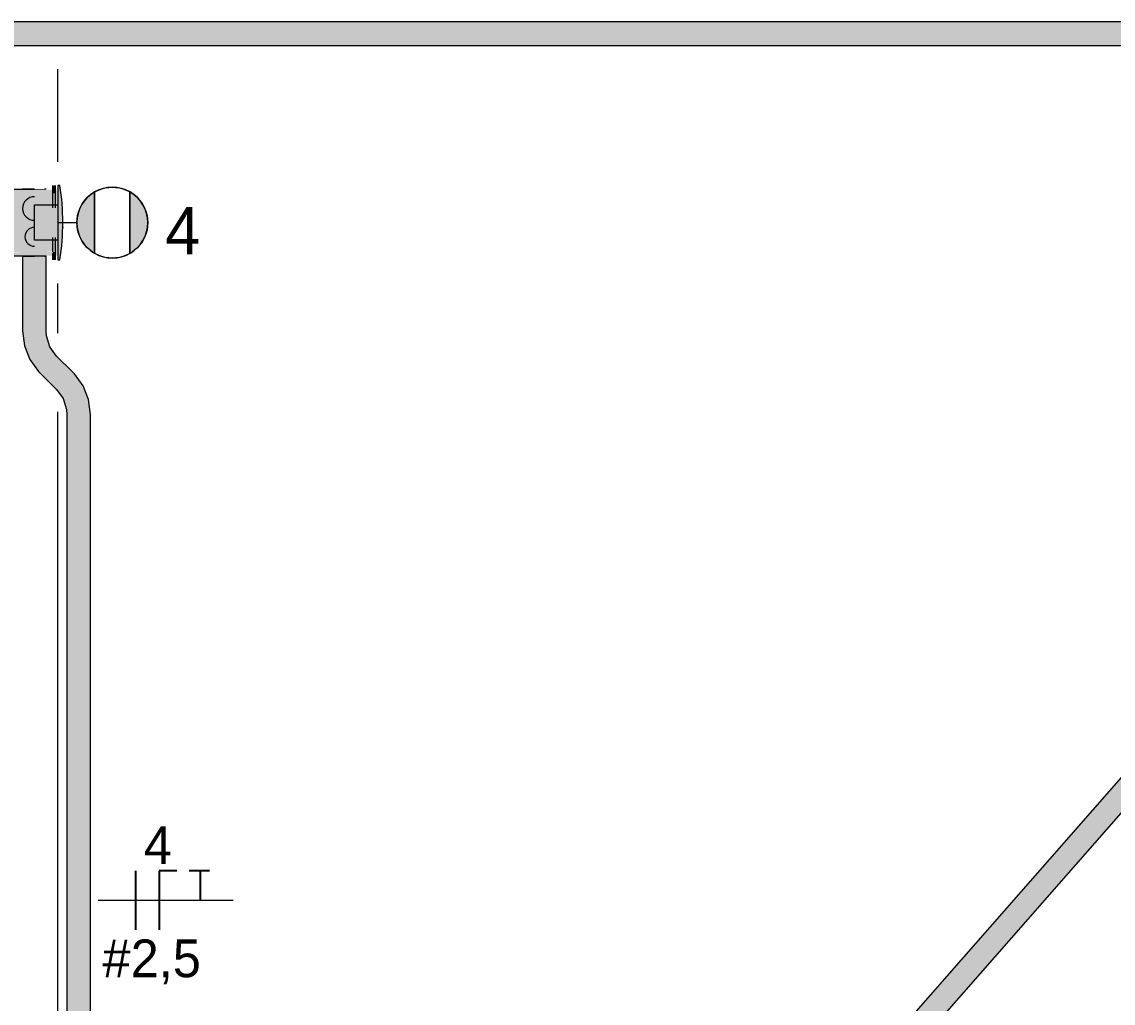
# Model space of a CAD drawing. Header units: metres. Extents: x 42.2 to 73.1, y -1.3 to 59.8.
# Drawn here: x 45.748 to 46.903, y 52.995 to 54.034 of the extents above; entities that cross this region are included whole.
import ezdxf

# ---------------------------------------------------------------- set-up
doc = ezdxf.new("R2010")
doc.units = ezdxf.units.M
doc.linetypes.add('Hidden 1_5', pattern=[0.0022, 0.0015, -0.0007])
for name, color, linetype, lineweight in [('A-ANNO-NOTE', 7, 'Continuous', 18), ('A-GENM', 7, 'Continuous', 18), ('ARQ-PAR', 7, 'Continuous', 18), ('Dispositivos elétricos', 7, 'Continuous', 70), ('E-POWR-CNDT', 7, 'Continuous', 35), ('Identificadores de dispositivos elétricos', 7, 'Continuous', 9)]:
    doc.layers.add(name, color=color, linetype=linetype, lineweight=lineweight)
for name, color, linetype, lineweight, true_color in [('BASE ELETRICO__dwg', 7, 'Continuous', 18, 0x767676), ('Fase', 1, 'Continuous', 25, 0xff0000), ('Neutro', 5, 'Continuous', 25, 0x0000ff), ('Terra', 3, 'Continuous', 25, 0x00ff00)]:
    doc.layers.add(name, color=color, linetype=linetype, lineweight=lineweight, true_color=true_color)
doc.styles.add('Century Gothic', font='GOTHIC.TTF', dxfattribs={"height": 0.05})
doc.styles.add('Century Gothic_1', font='GOTHIC.TTF', dxfattribs={"height": 0.04})

# ---------------------------------------------------------------- blocks, each defined once
blk = doc.blocks.new('BASE ELETRICO__dwg-8227098-PLANTA BAIXA - TÉRREO')
at = {"layer": 'ARQ-PAR', "color": 252, "true_color": 0x8e8e8e}
for p, q in [((45.7858, 53.8862), (45.7858, 53.9843)), ((45.7858, 53.7046), (45.7858, 53.7572)), ((45.7858, 52.1522), (45.7858, 53.6214))]:
    blk.add_line(p, q, dxfattribs=at)
blk = doc.blocks.new('1_ Ponto de Ar Condicionado 4x2 - Ponto de Força Saida de Fio-V38-PLANTA BAIXA - TÉRREO')
at = {"layer": 'A-GENM', "true_color": 0xfbfbfb}
blk.add_hatch(color=7, dxfattribs=at).paths.add_polyline_path([(0.0395, 0.002), (0, 0.0051), (-0.0395, 0.002), (-0.0392, 0), (0.0395, 0)])
h = blk.add_hatch(color=7, dxfattribs=at)
h.paths.add_polyline_path([(0.005, 0.0047), (0.0048, 0.0051), (0.0039, 0.0048), (0.005, 0.0047)])
h.paths.add_polyline_path([(-0.0025, 0.0051), (-0.005, 0.0051), (-0.0048, 0.0048), (-0.0025, 0.0051)])
at = {"layer": 'A-GENM'}
for p, q in [((-0.0395, 0.002), (-0.0395, 0)), ((-0.0395, 0), (0, 0)), ((0, 0), (0.0395, 0)), ((0.0395, 0), (0.0395, 0.002))]:
    blk.add_line(p, q, dxfattribs=at)
blk.add_arc((0, -0.2479), 0.253, 81.0302, 98.9698, dxfattribs=at)
blk.add_open_spline([(0.0047, 0.0051), (0.0049, 0.0051), (0.005, 0.0051), (0.005, 0.0051)], degree=3, dxfattribs=at)
blk = doc.blocks.new('PVC Corrugado Amarelo_Caixa de Luz 4x2 - PVC Corrugado Amarelo_Caixa de Luz 4x2-V39-PLANTA BAIXA - TÉRREO')
at = {"layer": 'E-POWR-CNDT', "linetype": 'Hidden 1_5', "lineweight": 18, "true_color": 0xffff00}
h = blk.add_hatch(color=2, dxfattribs=at)
h.paths.add_polyline_path([(-0.035, 0.0028), (-0.0349, 0), (-0.031, 0), (-0.0313, 0.0028), (-0.0349, 0.0028)])
h.paths.add_polyline_path([(-0.035, 0.0338), (-0.0349, 0.0058), (-0.031, 0.0058), (-0.0313, 0.0475), (-0.035, 0.0474), (-0.035, 0.0347)])
h = blk.add_hatch(color=2, dxfattribs=at)
h.paths.add_polyline_path([(-0.031, 0.0187), (-0.0308, 0.0058), (0.031, 0.0058), (0.031, 0.0475), (-0.031, 0.0475), (-0.031, 0.0216)])
h.paths.add_polyline_path([(-0.031, 0), (0.031, 0), (0.031, 0.0028), (-0.031, 0.0028)])
h.paths.add_polyline_path([(-0.025, 0.025), (-0.0247, 0.0276), (-0.0237, 0.03), (-0.0217, 0.0324), (-0.02, 0.0337), (-0.0176, 0.0347), (-0.015, 0.035), (-0.0114, 0.0342), (-0.01, 0.0337), (-0.0073, 0.0312), (-0.0063, 0.03), (-0.0053, 0.0276), (-0.005, 0.0247), (-0.0056, 0.0218), (-0.0063, 0.02), (-0.0087, 0.0173), (-0.01, 0.0163), (-0.0124, 0.0153), (-0.015, 0.015), (-0.0185, 0.0157), (-0.02, 0.0163), (-0.0221, 0.0179), (-0.0237, 0.02), (-0.0248, 0.0235)])
h.paths.add_polyline_path([(0.0025, 0.025), (0.0029, 0.0282), (0.0048, 0.0321), (0.0067, 0.0342), (0.0088, 0.0358), (0.0118, 0.0371), (0.015, 0.0375), (0.0184, 0.037), (0.0221, 0.0352), (0.0238, 0.0338), (0.0259, 0.031), (0.0271, 0.0282), (0.0275, 0.025), (0.0271, 0.0218), (0.0252, 0.0179), (0.0232, 0.0157), (0.0213, 0.0142), (0.0173, 0.0128), (0.0149, 0.0125), (0.0118, 0.0129), (0.0079, 0.0148), (0.006, 0.0163), (0.0042, 0.0187), (0.0029, 0.0218), (0.0026, 0.0241)])
for points in [[(-0.0155, 0.0475), (-0.0121, 0.0475), (-0.0121, 0.048), (-0.0155, 0.048)], [(-0.0121, 0.0478), (-0.0121, 0.0475), (0, 0.0475), (0, 0.048), (-0.0121, 0.048)], [(0, 0.0475), (0.0121, 0.0476), (0.0121, 0.048), (0, 0.048)], [(0.0121, 0.048), (0.0121, 0.0475), (0.0155, 0.0475), (0.0155, 0.048), (0.0139, 0.048)], [(-0.0355, 0.025), (-0.035, 0.025), (-0.035, 0.0371), (-0.0355, 0.0371), (-0.0355, 0.0276)], [(0.035, 0.0282), (0.035, 0.025), (0.0355, 0.025), (0.0355, 0.0371), (0.035, 0.0371), (0.035, 0.03)], [(-0.0355, 0.0129), (-0.035, 0.0129), (-0.035, 0.025), (-0.0355, 0.025), (-0.0355, 0.0142)], [(0.035, 0.0218), (0.035, 0.0129), (0.0355, 0.0129), (0.0355, 0.025), (0.035, 0.025), (0.035, 0.0224)], [(-0.0395, 0.0058), (-0.0395, 0.0028), (-0.0371, 0.0028), (-0.0371, 0.0058), (-0.0389, 0.0058)], [(-0.0371, 0.0028), (-0.031, 0.0028), (-0.0313, 0.0058), (-0.0371, 0.0058)], [(-0.031, 0.0028), (0, 0.0028), (0, 0.0058), (-0.031, 0.0058)], [(0, 0.0028), (0.031, 0.0028), (0.031, 0.0058), (0, 0.0058)], [(0.031, 0.0058), (0.0313, 0.0028), (0.0371, 0.0028), (0.037, 0.0058), (0.0312, 0.0058)], [(0.0371, 0.0058), (0.0371, 0.0028), (0.0395, 0.0028), (0.0392, 0.0058), (0.0389, 0.0058)]]:
    blk.add_hatch(color=2, dxfattribs=at).paths.add_polyline_path(points)
h = blk.add_hatch(color=2, dxfattribs=at)
h.paths.add_polyline_path([(0.031, 0.0104), (0.031, 0.0058), (0.035, 0.0058), (0.0349, 0.0475), (0.031, 0.0475), (0.031, 0.0125)])
h.paths.add_polyline_path([(0.031, 0), (0.035, 0), (0.0349, 0.0028), (0.031, 0.0028)])
h = blk.add_hatch(color=2, dxfattribs=at)
h.paths.add_polyline_path([(-0.025, 0.025), (-0.0244, 0.0218), (-0.0237, 0.02), (-0.0221, 0.0179), (-0.02, 0.0163), (-0.0176, 0.0153), (-0.015, 0.015), (-0.0124, 0.0153), (-0.01, 0.0163), (-0.0073, 0.0187), (-0.0062, 0.0204), (-0.0052, 0.0234), (-0.005, 0.025), (-0.0056, 0.0282), (-0.0063, 0.03), (-0.0079, 0.0321), (-0.011, 0.0341), (-0.0129, 0.0347), (-0.015, 0.035), (-0.0186, 0.0342), (-0.02, 0.0337), (-0.0221, 0.0321), (-0.0237, 0.03), (-0.0248, 0.0266)])
h.paths.add_polyline_path([(0.0025, 0.025), (0.0029, 0.0218), (0.0048, 0.0179), (0.0065, 0.0159), (0.0088, 0.0142), (0.0118, 0.0129), (0.0157, 0.0126), (0.0182, 0.0129), (0.0221, 0.0148), (0.024, 0.0163), (0.0263, 0.0198), (0.0271, 0.0218), (0.0275, 0.025), (0.0271, 0.0282), (0.0252, 0.0321), (0.0233, 0.0342), (0.0213, 0.0358), (0.0172, 0.0372), (0.015, 0.0375), (0.0118, 0.0371), (0.0088, 0.0358), (0.006, 0.0337), (0.0038, 0.0303), (0.0028, 0.0276), (0.0027, 0.0267)])
at = {"layer": 'E-POWR-CNDT', "lineweight": 18}
for p, q in [((-0.035, 0.0475), (-0.035, 0.025)), ((-0.031, 0.0475), (-0.035, 0.0475)), ((-0.031, 0.0475), (0.031, 0.0475)), ((-0.016, 0.048), (-0.016, 0.0475)), ((-0.0122, 0.048), (-0.016, 0.048)), ((-0.0125, 0.048), (-0.0125, 0.0475)), ((0, 0.048), (-0.0125, 0.048)), ((0.0125, 0.048), (0, 0.048)), ((0.016, 0.048), (0.0122, 0.048)), ((0.0125, 0.0475), (0.0125, 0.048)), ((0.016, 0.0475), (0.016, 0.048)), ((0.035, 0.0475), (0.031, 0.0475)), ((0.035, 0.025), (0.035, 0.0475)), ((-0.035, 0.0375), (-0.0355, 0.0375)), ((-0.035, 0.0375), (-0.0355, 0.0375)), ((-0.0355, 0.0375), (-0.0355, 0.025)), ((0.0355, 0.0375), (0.035, 0.0375)), ((0.0355, 0.0375), (0.035, 0.0375)), ((0.0355, 0.025), (0.0355, 0.0375)), ((0.0355, 0.0371), (0.0355, 0.0375)), ((-0.0355, 0.0142), (-0.0355, 0.0125)), ((0.0355, 0.0125), (0.0355, 0.0142)), ((0.0355, 0.0125), (0.0355, 0.0129)), ((-0.0371, 0.0058), (-0.0395, 0.0058)), ((-0.0395, 0.0028), (-0.0371, 0.0028)), ((-0.0327, 0.0058), (-0.0371, 0.0058)), ((-0.0371, 0.0028), (-0.031, 0.0028)), ((-0.0156, 0.0058), (-0.031, 0.0058)), ((-0.031, 0.0028), (-0.0156, 0.0028)), ((0.031, 0.0058), (0.0156, 0.0058)), ((0.0156, 0.0028), (0.031, 0.0028)), ((0.0371, 0.0058), (0.031, 0.0058)), ((0.031, 0.0028), (0.0371, 0.0028)), ((0.0395, 0.0058), (0.0371, 0.0058)), ((0.0371, 0.0028), (0.0395, 0.0028))]:
    blk.add_line(p, q, dxfattribs=at)
for centre, radius in [((-0.015, 0.025), 0.01), ((0.015, 0.025), 0.0125)]:
    blk.add_arc(centre, radius, 360, 180, dxfattribs=at)
blk = doc.blocks.new('Fiação_PEX_Tags Eletrical Fixtures - 2_ FNT-4480792-PLANTA BAIXA - TÉRREO')
at = {"layer": 'Fase'}
blk.add_line((-0.000983, 0.00125), (-0.000983, -0.00125), dxfattribs=at)
at = {"layer": 'Identificadores de dispositivos elétricos'}
blk.add_line((-0.002569, 0), (0.003149, 0), dxfattribs=at)
at = {"layer": 'Neutro'}
for p, q in [((0.000017, 0.00125), (0.000017, -0.00125)), ((0.000017, 0.00125), (0.000017, -0.000772)), ((0.000759, 0.00125), (0.000017, 0.00125))]:
    blk.add_line(p, q, dxfattribs=at)
at = {"layer": 'Terra'}
for p, q in [((0.002149, 0.00125), (0.00129, 0.00125)), ((0.001746, 0.00125), (0.001746, 0))]:
    blk.add_line(p, q, dxfattribs=at)

msp = doc.modelspace()

# ---------------------------------------------------------------- hatches: boundary and pattern name
at = {"layer": 'A-ANNO-NOTE'}
for points in [[(45.8245, 53.7892), (45.8245, 53.8542), (45.8213, 53.852), (45.8167, 53.8481), (45.8154, 53.8467), (45.8118, 53.8421), (45.8089, 53.8367), (45.8076, 53.8333), (45.8063, 53.8276), (45.8058, 53.8217), (45.8058, 53.8197), (45.8066, 53.8139), (45.8077, 53.8099), (45.8099, 53.8047), (45.813, 53.7997), (45.8167, 53.7953), (45.8182, 53.7938), (45.8229, 53.7903)], [(45.862, 53.7892), (45.8653, 53.7914), (45.8684, 53.7938), (45.8712, 53.7966), (45.8747, 53.8013), (45.8776, 53.8064), (45.879, 53.8101), (45.8803, 53.8158), (45.8808, 53.8217), (45.8807, 53.8237), (45.88, 53.8295), (45.879, 53.8333), (45.8767, 53.8387), (45.8736, 53.8437), (45.8712, 53.8468), (45.8684, 53.8496), (45.8637, 53.8532), (45.862, 53.8542), (45.862, 53.7903)]]:
    msp.add_hatch(color=256, dxfattribs=at).paths.add_polyline_path(points)
at = {"layer": 'E-POWR-CNDT', "true_color": 0xffff00}
for points in [[(48.16, 54.0218), (48.16, 54.0343), (44.1216, 54.0343), (44.1218, 54.0218), (48.1202, 54.0218)], [(44.5998, 54.0093), (48.16, 54.0093), (48.16, 54.0218), (44.1216, 54.0218), (44.1218, 54.0093), (44.5943, 54.0093)], [(46.0913, 52.2805), (47.4817, 53.8656), (47.4724, 53.8738), (46.0819, 52.2887), (46.0889, 52.2826)], [(46.1007, 52.2722), (47.0336, 53.3358), (47.4911, 53.8574), (47.4817, 53.8656), (46.0913, 52.2805), (46.1004, 52.2725)], [(45.7483, 53.708), (45.7608, 53.708), (45.7608, 53.7862), (45.7483, 53.7862), (45.7483, 53.721)], [(45.7729, 53.708), (45.7733, 53.708), (45.7733, 53.7862), (45.7608, 53.7862), (45.7608, 53.708), (45.7716, 53.708)], [(45.7733, 53.707), (45.7731, 53.708), (45.7483, 53.708), (45.7483, 53.707), (45.7733, 53.707)], [(45.7666, 53.6628), (45.7843, 53.6804), (45.7762, 53.6926), (45.7733, 53.707), (45.7483, 53.707), (45.7497, 53.6939), (45.7531, 53.683), (45.7596, 53.6713), (45.7662, 53.6632)], [(45.7673, 53.6621), (45.785, 53.6797), (45.7843, 53.6804), (45.7666, 53.6628), (45.767, 53.6624)], [(45.7923, 53.6548), (45.8011, 53.6636), (45.785, 53.6797), (45.7761, 53.6709), (45.7784, 53.6686)], [(45.7834, 53.6459), (45.7923, 53.6548), (45.7761, 53.6709), (45.7673, 53.6621), (45.7831, 53.6462)], [(45.7841, 53.6452), (45.8018, 53.6629), (45.8011, 53.6636), (45.7834, 53.6459), (45.7838, 53.6455)], [(45.8144, 53.6187), (45.8201, 53.6187), (45.8187, 53.6317), (45.8147, 53.6438), (45.8088, 53.6544), (45.8018, 53.6629), (45.7841, 53.6452), (45.7923, 53.6331), (45.7953, 53.6187), (45.8139, 53.6187)], [(45.7951, 53.6177), (45.8201, 53.6177), (45.8201, 53.6187), (45.7951, 53.6187)], [(45.7951, 52.2098), (45.8076, 52.2098), (45.8076, 53.6177), (45.7951, 53.6177), (45.7951, 53.0916), (45.7951, 52.2175)], [(45.8165, 52.2098), (45.8201, 52.2098), (45.8201, 53.6177), (45.8076, 53.6177), (45.8076, 52.2098), (45.8139, 52.2098)]]:
    msp.add_hatch(color=2, dxfattribs=at).paths.add_polyline_path(points)

# ---------------------------------------------------------------- linework, layer by layer
at = {"layer": 'A-ANNO-NOTE', "lineweight": 9}
for p, q in [((45.8245, 53.8542), (45.8245, 53.7892)), ((45.8245, 53.7892), (45.8245, 53.8542)), ((45.8245, 53.7892), (45.8245, 53.8542)), ((45.862, 53.7892), (45.862, 53.8542)), ((45.862, 53.8542), (45.862, 53.7892)), ((45.862, 53.7892), (45.862, 53.8542)), ((45.7608, 53.8405), (45.7858, 53.8405)), ((45.7608, 53.803), (45.7608, 53.8405)), ((45.7858, 53.8405), (45.7858, 53.803)), ((45.7858, 53.8217), (45.8058, 53.8217)), ((45.7858, 53.803), (45.7608, 53.803))]:
    msp.add_line(p, q, dxfattribs=at)
msp.add_circle((45.8433, 53.8217), 0.0375, dxfattribs=at)
for start, end in [(120, 240), (60, 120), (300, 60), (240, 300)]:
    msp.add_arc((45.8433, 53.8217), 0.0375, start, end, dxfattribs=at)
at = {"layer": 'E-POWR-CNDT', "color": 57, "lineweight": 18, "true_color": 0x808040}
for p, q in [((48.16, 54.0343), (44.1216, 54.0343)), ((44.1216, 54.0093), (48.16, 54.0093)), ((47.4724, 53.8738), (46.0819, 52.2887)), ((46.1007, 52.2722), (47.4911, 53.8574)), ((45.7483, 53.7862), (45.7483, 53.708)), ((45.7733, 53.7862), (45.7483, 53.7862)), ((45.7733, 53.708), (45.7733, 53.7862)), ((45.7483, 53.708), (45.7483, 53.707)), ((45.7733, 53.707), (45.7733, 53.708)), ((45.785, 53.6797), (45.7843, 53.6804)), ((45.8011, 53.6636), (45.785, 53.6797)), ((45.7666, 53.6628), (45.7673, 53.6621)), ((45.7673, 53.6621), (45.7834, 53.6459)), ((45.8018, 53.6629), (45.8011, 53.6636)), ((45.7834, 53.6459), (45.7841, 53.6452)), ((45.7951, 53.6187), (45.7951, 53.6177)), ((45.7951, 53.6177), (45.7951, 52.2098)), ((45.8201, 53.6177), (45.8201, 53.6187)), ((45.8201, 52.2098), (45.8201, 53.6177))]:
    msp.add_line(p, q, dxfattribs=at)
at = {"layer": 'E-POWR-CNDT', "color": 57, "lineweight": 18, "true_color": 0x808040, "flags": 128}
for points in [[(45.7483, 53.707), (45.7503, 53.6914), (45.756, 53.6768), (45.7653, 53.6641), (45.7666, 53.6628)], [(45.7843, 53.6804), (45.7772, 53.6903), (45.7736, 53.7019), (45.7733, 53.707)], [(45.8201, 53.6187), (45.8181, 53.6343), (45.8124, 53.6489), (45.8031, 53.6615), (45.8018, 53.6629)], [(45.7841, 53.6452), (45.7912, 53.6354), (45.7948, 53.6238), (45.7951, 53.6187)]]:
    msp.add_lwpolyline(points, dxfattribs=at)

# ---------------------------------------------------------------- block references
at = {"layer": 'BASE ELETRICO__dwg', "color": 252, "true_color": 0x8e8e8e}
msp.add_blockref('BASE ELETRICO__dwg-8227098-PLANTA BAIXA - TÉRREO', (0, 0), dxfattribs=at)
at = {"layer": 'Dispositivos elétricos', "lineweight": 18, "rotation": 269.9999999999997}
msp.add_blockref('1_ Ponto de Ar Condicionado 4x2 - Ponto de Força Saida de Fio-V38-PLANTA BAIXA - TÉRREO', (45.7858, 53.8217), dxfattribs=at)
at = {"layer": 'E-POWR-CNDT', "lineweight": 18, "rotation": 89.9999999999988}
msp.add_blockref('PVC Corrugado Amarelo_Caixa de Luz 4x2 - PVC Corrugado Amarelo_Caixa de Luz 4x2-V39-PLANTA BAIXA - TÉRREO', (45.7858, 53.8217), dxfattribs=at)
at = {"layer": 'Identificadores de dispositivos elétricos', "color": 1, "true_color": 0xff0000, "xscale": 24.99999999999999, "yscale": 24.99999999999999, "zscale": 24.99999999999999}
msp.add_blockref('Fiação_PEX_Tags Eletrical Fixtures - 2_ FNT-4480792-PLANTA BAIXA - TÉRREO', (45.8926, 53.1043), dxfattribs=at)

# ---------------------------------------------------------------- texts
at = {"layer": 'Identificadores de dispositivos elétricos', "attachment_point": 1}
for s, insert, char_height, width, style in [('4', (45.8992, 53.8381), 0.05, 0.048101, 'Century Gothic'), ('4', (45.8767, 53.1827), 0.04, 0.03808, 'Century Gothic_1'), ('#2,5', (45.833, 53.0628), 0.04, 0.144304, 'Century Gothic_1')]:
    msp.add_mtext(s, dxfattribs=dict(at, insert=insert, char_height=char_height, width=width, style=style))

doc.saveas('drawing.dxf')
